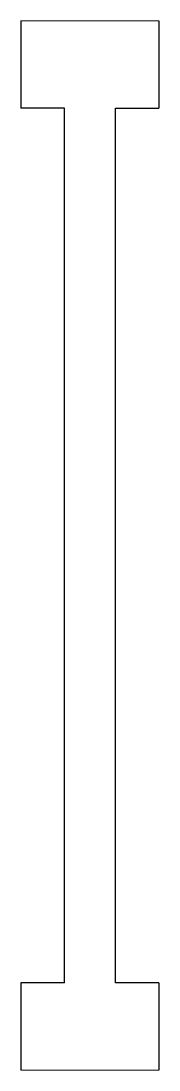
# Model space of a CAD drawing. Header units: inches. Extents: x 351.8 to 356.6, y -471.6 to -435.5.
import ezdxf

# ---------------------------------------------------------------- set-up
doc = ezdxf.new("R2010")
doc.units = ezdxf.units.IN
doc.header["$MEASUREMENT"] = 0
doc.layers.get('0').update_dxf_attribs({"color": 2, "lineweight": 9})
doc.layers.add('A201-Floorplan-2nd-floor', color=3, linetype='Continuous', lineweight=9)

msp = doc.modelspace()

# ---------------------------------------------------------------- linework, layer by layer
at = {"lineweight": 30}
msp.add_line((351.817, -468.585), (351.817, -471.585), dxfattribs=at)
at = {"layer": 'A201-Floorplan-2nd-floor'}
for p, q in [((356.567, -435.46), (351.817, -435.46)), ((351.817, -471.585), (356.567, -471.585))]:
    msp.add_line(p, q, dxfattribs=at)
at = {"layer": 'A201-Floorplan-2nd-floor', "lineweight": 30}
for p, q in [((351.817, -435.46), (351.817, -438.46)), ((356.567, -435.46), (356.567, -438.46)), ((353.317, -438.46), (351.817, -438.46)), ((353.317, -468.585), (353.317, -438.46)), ((355.067, -438.46), (356.567, -438.46)), ((355.067, -468.585), (355.067, -438.46)), ((353.317, -468.585), (351.817, -468.585)), ((356.567, -468.585), (355.067, -468.585)), ((356.567, -468.585), (356.567, -471.585))]:
    msp.add_line(p, q, dxfattribs=at)

doc.saveas('drawing.dxf')
